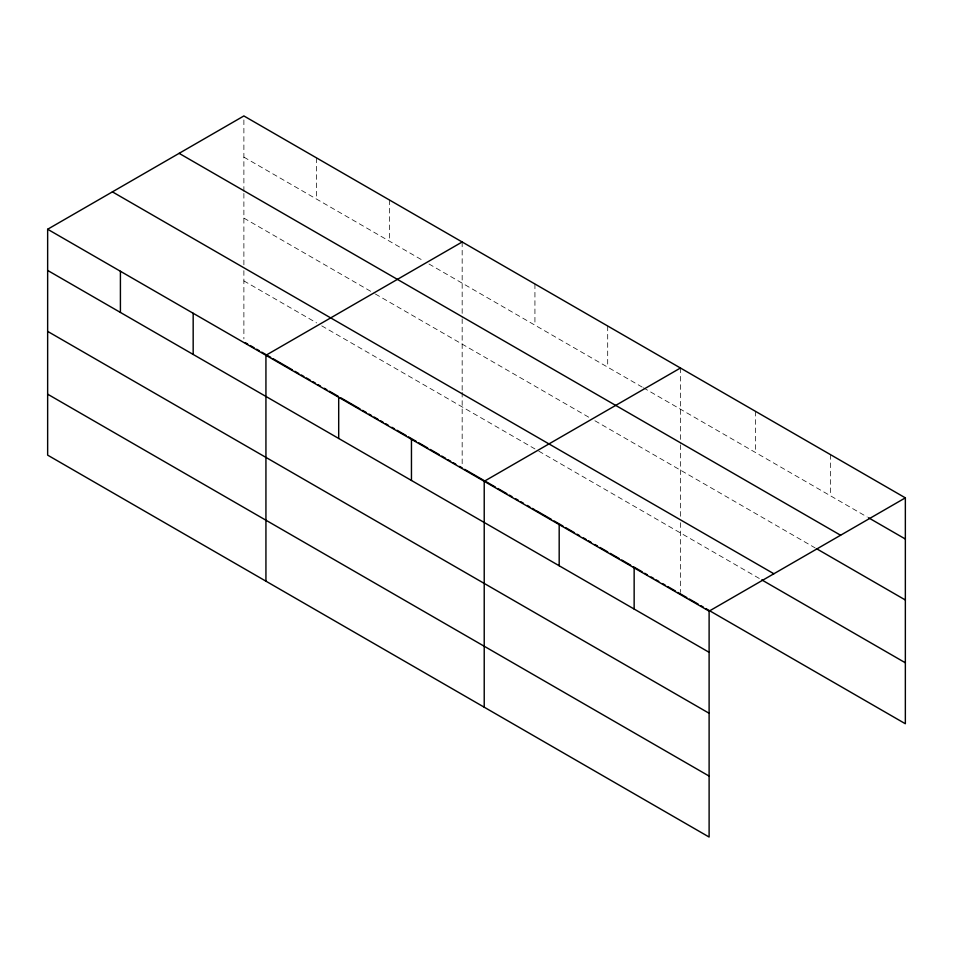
<?xml version="1.0" encoding="UTF-8"?>
<svg xmlns="http://www.w3.org/2000/svg" width="953" height="953" viewBox="0 0 953 953"><rect width="100%" height="100%" fill="white"/><g stroke="black" fill="none" stroke-linecap="round" stroke-linejoin="round"><path stroke-width="0.71" stroke-dasharray="4.76 3.57" d="M243.885 264.827L243.885 192.816M243.885 191.327L243.885 115.956M243.885 157.126L423.871 261.051M428.981 263.993L642.155 387.073M643.43 387.811L867.23 517.014M243.885 218.094L374.088 293.262M375.363 294L589.812 417.819M594.922 420.761L815.137 547.904M243.885 280.897L316.646 322.9M321.745 325.855L534.931 448.923M538.755 451.138L760.494 579.162M830.385 454.581L830.385 495.751M755.419 411.291L755.419 452.461M680.454 368.013L680.454 443.383M680.454 444.86L680.454 516.883M680.454 522.721L680.454 592.421M607.692 326.009L607.692 367.179M534.931 283.994L534.931 325.164M462.169 241.991L462.169 317.349M462.169 318.838L462.169 390.849M462.169 392.314L462.169 464.897M389.408 199.975L389.408 241.145M316.646 157.972L316.646 199.141M243.885 270.664L243.885 338.875"/><path stroke-width="1.43" d="M709.115 713.273L709.115 611.147L47.65 229.256L47.65 455.141L709.115 837.044L709.115 713.273L47.65 331.382M705.863 608.574L905.35 723.744L905.35 497.859L243.885 115.956L47.65 229.256M462.169 241.991L265.935 355.278L265.935 581.163M680.454 368.013L484.219 481.301L484.219 707.197M709.115 611.147L905.35 497.859M868.505 517.753L905.35 539.029M179.128 153.35L840.594 535.241M816.411 548.63L905.35 599.985M112.406 191.863L773.872 573.766M761.769 579.889L905.35 662.788M245.159 342.592L247.709 344.057M250.258 345.534L254.094 347.75M256.643 349.215L259.204 350.692M261.753 352.169L270.688 357.327M273.237 358.804L292.392 369.859M294.942 371.325L298.765 373.54M301.327 375.017L303.876 376.495M306.425 377.96L310.261 380.176M312.81 381.653L315.372 383.118M317.921 384.595L320.47 386.072M324.306 388.276L326.855 389.753M329.404 391.23L338.339 396.388M340.9 397.866L360.043 408.92M362.593 410.386L366.428 412.601M368.978 414.079L371.527 415.544M374.088 417.021L377.912 419.237M380.473 420.714L383.023 422.179M385.572 423.656L388.133 425.133M391.957 427.337L394.506 428.814M397.067 430.291L406.002 435.45M408.551 436.927L416.211 441.346M418.76 442.823L427.694 447.981M430.256 449.447L439.19 454.605M441.739 456.082L445.575 458.298M448.124 459.775L450.674 461.24M453.235 462.717L455.784 464.194M459.608 466.398L462.169 467.875M464.719 469.352L483.862 480.407M486.423 481.884L495.357 487.043M497.907 488.508L506.841 493.666M509.402 495.143L511.952 496.62M515.776 498.824L518.337 500.301M520.886 501.778L523.435 503.255M527.271 505.459L529.82 506.936M532.37 508.414L534.931 509.879M536.205 510.617L551.525 519.468M554.074 520.934L563.009 526.104M565.558 527.569L574.504 532.727M577.053 534.204L579.603 535.681M583.439 537.885L585.988 539.362M588.537 540.839L591.098 542.317M594.922 544.52L597.471 545.998M600.033 547.475L607.692 551.894M610.242 553.371L619.176 558.529M621.725 559.995L630.672 565.165M633.221 566.63L642.155 571.788M644.705 573.265L647.266 574.742M651.09 576.946L653.639 578.423M656.2 579.9L658.749 581.378M662.573 583.581L665.134 585.059M667.684 586.536L675.343 590.955M677.893 592.432L686.803 597.567M689.341 599.032L698.239 604.166M700.777 605.643L703.326 607.109M47.65 270.426L709.115 652.317M47.65 394.185L709.115 776.087M634.15 567.869L634.15 609.038M559.185 524.591L559.185 565.76M411.458 439.297L411.458 480.467M338.696 397.294L338.696 438.463M193.173 313.275L193.173 354.445M120.412 271.26L120.412 312.429"/></g></svg>
